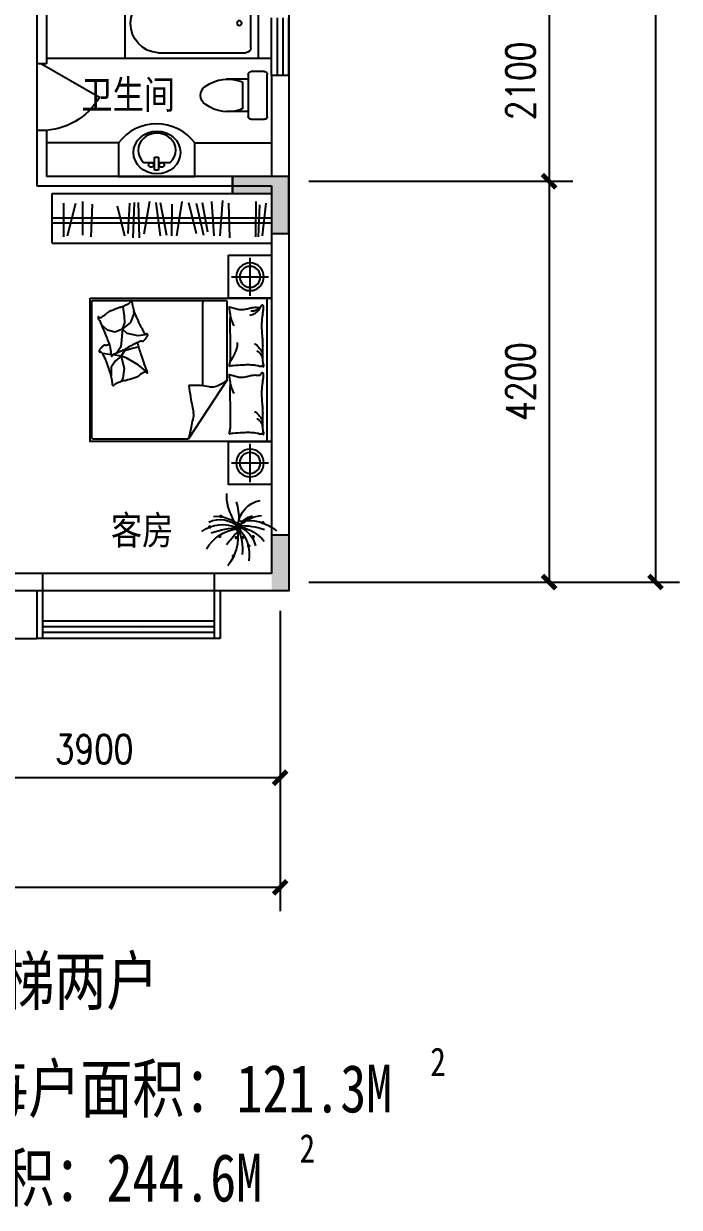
# Model space of a CAD drawing. Header units: millimetres. Extents: x 1031 to 26389, y 469 to 24788.
# Drawn here: x 19516 to 26389, y 1484 to 13884 of the extents above; entities that cross this region are included whole.
import ezdxf
from ezdxf.enums import TextEntityAlignment as Align

# ---------------------------------------------------------------- set-up
doc = ezdxf.new("R2010")
doc.units = ezdxf.units.MM
for name, color, linetype in [('COLUMN', 7, 'Continuous'), ('JIAJU', 30, 'Continuous'), ('LVTRY', 6, 'Continuous'), ('PUB_DIM', 3, 'Continuous'), ('PUB_TEXT', 7, 'Continuous'), ('WALL', 4, 'Continuous'), ('WINDOW', 5, 'Continuous'), ('WINDOW_TEXT', 7, 'Continuous'), ('面积线', 1, 'Continuous')]:
    doc.layers.add(name, color=color, linetype=linetype)
doc.styles.add('-黑体', font='simhei.ttf')
doc.styles.add('CHINA', font='romant', dxfattribs={"width": 0.8, "height": 150, "bigfont": 'fs64f'})
doc.styles.add('DIM_FONT', font='SIMPLEX.shx', dxfattribs={"width": 0.8})
doc.styles.add('SIMPLEX', font='SIMPLEX.SHX')
doc.styles.get("Standard").update_dxf_attribs({"font": 'arial.ttf'})
doc.dimstyles.new('DIMN', dxfattribs={"dimtxt": 300, "dimasz": 1, "dimexe": 250, "dimexo": 300, "dimgap": 150, "dimtad": 1, "dimdec": 0, "dimdsep": 46, "dimtxsty": 'DIM_FONT', "dimblk": '_DIMX', "dimblk1": 'ARCHTICK', "dimblk2": 'ARCHTICK', "dimcen": 0.1, "dimclrt": 7, "dimadec": 0, "dimazin": 0, "dimtfac": 1, "dimtdec": 0, "dimtix": 1, "dimtmove": 2, "dimatfit": 3, "dimldrblk": '_DIMX', "dimfxl": 1, "dimtolj": 1, "dimtzin": 0, "dimarcsym": 0})

# ---------------------------------------------------------------- blocks, each defined once
blk = doc.blocks.new('U_A6GYP')
at = {"layer": 'JIAJU'}
for p, q in [((-225, 425), (-225, 25)), ((-418, 225), (-32, 225))]:
    blk.add_line(p, q, dxfattribs=at)
blk.add_lwpolyline([(-450, 0), (0, 0), (0, 450), (-450, 450)], close=True, dxfattribs=at)
for radius in [145, 109]:
    blk.add_circle((-225, 225), radius, dxfattribs=at)
at = {"style": 'DIM_FONT', "width": 0.8, "flags": 9}
for tag in ['XSIZE', 'YSIZE']:
    blk.add_attdef(tag, (0, 0), '', height=0.5, dxfattribs=at)
blk = doc.blocks.new('_DIMX')
at = {"const_width": 50}
blk.add_lwpolyline([(-70, -70), (70, 70)], dxfattribs=at)
blk = doc.blocks.new('*D77')
at = {"layer": 'DEFPOINTS', "color": 0, "transparency": 16777216}
for p in [(22204, 12234), (22204, 8034), (25024, 8034)]:
    blk.add_point(p, dxfattribs=at)
at = {"layer": 'PUB_DIM', "color": 0, "lineweight": -2, "transparency": 16777216}
for p, q in [((22504, 12234), (25274, 12234)), ((25024, 12233), (25024, 8035)), ((22504, 8034), (25274, 8034))]:
    blk.add_line(p, q, dxfattribs=at)
for p, rotation in [((25024, 12234), 90), ((25024, 8034), 270)]:
    blk.add_blockref('_DIMX', p, dxfattribs=dict(at, rotation=rotation))
at = {"layer": 'PUB_DIM', "color": 7, "transparency": 16777216, "insert": (24724, 10134), "char_height": 300, "attachment_point": 5, "rotation": 90, "style": 'DIM_FONT'}
blk.add_mtext('\\A1;4200', dxfattribs=at)
blk = doc.blocks.new('_ARCHTICK')
at = {"color": 0, "linetype": 'ByBlock', "const_width": 0.15}
blk.add_lwpolyline([(-0.5, -0.5), (0.5, 0.5)], dxfattribs=at)
blk = doc.blocks.new('*D80')
at = {"layer": 'DEFPOINTS', "color": 0, "transparency": 16777216}
for p in [(24004, 21534), (24004, 8034), (26139, 8034)]:
    blk.add_point(p, dxfattribs=at)
at = {"layer": 'PUB_DIM', "color": 0, "lineweight": -2, "transparency": 16777216}
for p, q in [((24304, 21534), (26389, 21534)), ((26139, 21533), (26139, 8035)), ((24304, 8034), (26389, 8034))]:
    blk.add_line(p, q, dxfattribs=at)
for p, rotation in [((26139, 21534), 90), ((26139, 8034), 270)]:
    blk.add_blockref('_DIMX', p, dxfattribs=dict(at, rotation=rotation))
at = {"layer": 'PUB_DIM', "color": 7, "transparency": 16777216, "insert": (25839, 14784), "char_height": 300, "attachment_point": 5, "rotation": 90, "style": 'DIM_FONT'}
blk.add_mtext('\\A1;13500', dxfattribs=at)
blk = doc.blocks.new('*D83')
at = {"layer": 'DEFPOINTS', "color": 0, "transparency": 16777216}
for p in [(18304, 8034), (22204, 8034), (18304, 5984)]:
    blk.add_point(p, dxfattribs=at)
at = {"layer": 'PUB_DIM', "color": 0, "lineweight": -2, "transparency": 16777216}
for p, q in [((18304, 7734), (18304, 5734)), ((22204, 7734), (22204, 5734)), ((22203, 5984), (18305, 5984))]:
    blk.add_line(p, q, dxfattribs=at)
at = {"layer": 'PUB_DIM', "color": 0, "lineweight": -2, "transparency": 16777216, "rotation": 180}
blk.add_blockref('_DIMX', (18304, 5984), dxfattribs=at)
at = {"layer": 'PUB_DIM', "color": 0, "lineweight": -2, "transparency": 16777216}
blk.add_blockref('_DIMX', (22204, 5984), dxfattribs=at)
at = {"layer": 'PUB_DIM', "color": 7, "transparency": 16777216, "insert": (20254, 6284), "char_height": 300, "attachment_point": 5, "style": 'DIM_FONT'}
blk.add_mtext('\\A1;3900', dxfattribs=at)
blk = doc.blocks.new('M_F19')
at = {"const_width": 30}
for points in [[(269, 190, 1), (299, 190, 1)], [(-446, 82, 1), (-416, 82, 1)], [(-192, 156, 1), (-162, 156, 1)], [(-123, 99, 1), (-93, 99, 1)], [(-61, -8, 1), (-31, -8, 1)], [(-34, 49, 1), (-4, 49, 1)], [(-20, 16, 1), (10, 16, 1)], [(14, 0, 1), (44, 0, 1)], [(461, 8, 1), (491, 8, 1)], [(-281, -157, 1), (-251, -157, 1)], [(-96, -173, 1), (-66, -173, 1)], [(-13, -33, 1), (17, -33, 1)], [(7, -173, 1), (37, -173, 1)], [(289, -149, 1), (319, -149, 1)], [(-206, -314, 1), (-176, -314, 1)], [(56, -487, 1), (86, -487, 1)]]:
    blk.add_lwpolyline(points, format="xyb", close=True, dxfattribs=at)
for centre, radius, start, end in [((-483, -9), 482, 6.9904, 78.0284), ((1199, 96), 1225, 163.8561, 179.1105), ((-364, 515), 548, 342.9456, 6.4814), ((-480, -437), 647, 48.7581, 83.8624), ((-1741, 1044), 2026, 328.9873, 340.361), ((-185, -611), 732, 78.5516, 130.9815), ((-55, -1223), 1256, 88.3286, 108.729), ((104, -701), 728, 103.0452, 139.7766), ((155, -426), 476, 114.0956, 166.2953), ((-315, -111), 315, 28.8901, 78.4579), ((298, -285), 422, 62.9909, 135.9102), ((257, -536), 586, 53.3231, 115.7633), ((366, -391), 582, 85.8741, 126.9558), ((450, -463), 649, 134.4861, 189.3762), ((779, -372), 864, 155.0888, 185.9637), ((-87, -1604), 1605, 70.5249, 87.8244), ((805, -149), 813, 171.2496, 218.2333), ((-3288, -3108), 4475, 39.0488, 42.6799), ((-83, -736), 718, 31.315, 82.1378)]:
    blk.add_arc(centre, radius, start, end)
at = {"width": 0.8, "flags": 9}
for tag in ['XSIZE', 'YSIZE']:
    blk.add_attdef(tag, (0, 0), '', height=0.5, dxfattribs=at)
blk = doc.blocks.new('U_C0KIT')
at = {"layer": 'JIAJU', "xscale": 0.76923, "yscale": 0.76923, "zscale": 0.76923}
blk.add_blockref('M_F19', (0, 0), dxfattribs=at)
at = {"style": 'DIM_FONT', "width": 0.8, "flags": 9}
for tag in ['XSIZE', 'YSIZE']:
    blk.add_attdef(tag, (0, 0), '', height=0.5, dxfattribs=at)
blk = doc.blocks.new('_FZH')
blk.add_solid([(-0.5, -0.5), (0.5, -0.5), (-0.5, 0.5), (0.5, 0.5)])
blk = doc.blocks.new('M_C54TQD')
for p, q in [((0, -52), (1500, -52)), ((853, -489), (46, -489)), ((853, -489), (1472, -916)), ((26, -509), (26, -1968)), ((46, -761), (915, -761)), ((1472, -1968), (1472, -916)), ((395, -1471), (369, -1593)), ((381, -1368), (395, -1471)), ((528, -1559), (509, -1470)), ((698, -1472), (623, -1603)), ((778, -1368), (698, -1472)), ((161, -1514), (137, -1518)), ((255, -1552), (161, -1514)), ((324, -1645), (255, -1552)), ((369, -1593), (324, -1645)), ((548, -1617), (528, -1559)), ((623, -1603), (605, -1658)), ((90, -1638), (87, -1645)), ((188, -1621), (90, -1638)), ((257, -1618), (188, -1621)), ((324, -1645), (257, -1618)), ((324, -1645), (510, -1664)), ((324, -1645), (355, -1728)), ((355, -1728), (335, -1810)), ((510, -1664), (560, -1700)), ((605, -1658), (548, -1617)), ((560, -1700), (572, -1709)), ((605, -1658), (594, -1752)), ((605, -1658), (734, -1626)), ((605, -1658), (655, -1721)), ((655, -1721), (720, -1769)), ((734, -1626), (837, -1640)), ((837, -1640), (873, -1660)), ((335, -1810), (281, -1873)), ((592, -1767), (580, -1861)), ((720, -1769), (813, -1769)), ((46, -1988), (1452, -1988))]:
    blk.add_line(p, q)
blk.add_lwpolyline([(0, -2000), (0, 0), (1500, 0), (1500, -2000)], close=True)
for points in [[(101, -127, -0.263368), (73, -108, -0.494818), (82, -89, -0.049225), (100, -88, -0.036831), (124, -89, -0.031893), (161, -97, 0.035782), (195, -104, 0.032941), (285, -110, 0.026564), (396, -104, 0.017905), (434, -99, -0.033397), (454, -97, -0.03204), (491, -97, 0.018442), (555, -101, 0.010837), (620, -100, 0.014624), (668, -97, 0.111249), (691, -89, -0.153708), (708, -86, -0.076444), (715, -87, -0.215512), (717, -89, -0.585858), (714, -92, 0.363489), (709, -95, 0.191716), (709, -106, -0.129675), (711, -123, -0.01735), (708, -140, 0.019326), (706, -155, 0.018818), (699, -223, 0.021828), (698, -283, 0.006204), (700, -316, 0.001963), (706, -423, 0.028341), (710, -459, -0.117014), (709, -468, -0.36606), (708, -469, -0.03973), (694, -466, -0.048309), (681, -461, 0.062981), (670, -457, 0.04058), (647, -454, 0.014345), (580, -451, 0.005484), (454, -452, 0.007153), (358, -455, 0.008762), (316, -458, -0.008153), (270, -461, -0.06251), (213, -456, 0.078669), (167, -454, 0.047825), (145, -459, -0.034494), (114, -466, -0.023571), (89, -469, -0.510228), (88, -468), (95, -438), (116, -356, 0.073041), (118, -336, 0.023305), (112, -275, 0.018299), (108, -252, -0.01097), (101, -214, -0.042281), (98, -180, -0.027201), (101, -126)], [(575, -101, 0.027842), (551, -111, 0.048685), (539, -119, 0.023666), (511, -144, 0.031223), (492, -164, 0.046801), (486, -172, 0.023191), (478, -189)], [(657, -95, 0.088153), (622, -98, 0.088153), (591, -114, 0.077547), (569, -135, 0.077547), (555, -162)], [(810, -127, -0.263368), (782, -108, -0.494818), (791, -89, -0.049225), (809, -88, -0.036831), (833, -89, -0.031893), (871, -97, 0.035782), (905, -104, 0.032941), (994, -110, 0.026564), (1106, -104, 0.017905), (1143, -99, -0.033397), (1163, -97, -0.03204), (1200, -97, 0.018442), (1265, -101, 0.010837), (1329, -100, 0.014624), (1377, -97, 0.111249), (1400, -89, -0.153708), (1417, -86, -0.076444), (1424, -87, -0.215512), (1426, -89, -0.585858), (1423, -92, 0.363489), (1419, -95, 0.191716), (1419, -106, -0.129675), (1421, -123, -0.01735), (1418, -140, 0.019326), (1415, -155, 0.018818), (1408, -223, 0.021828), (1407, -283, 0.006204), (1409, -316, 0.001963), (1415, -423, 0.028341), (1419, -459, -0.117014), (1419, -468, -0.36606), (1417, -469, -0.03973), (1404, -466, -0.048309), (1390, -461, 0.062981), (1379, -457, 0.04058), (1356, -454, 0.014345), (1289, -451, 0.005484), (1164, -452, 0.007153), (1067, -455, 0.008762), (1025, -458, -0.008153), (979, -461, -0.06251), (922, -456, 0.078669), (877, -454, 0.047825), (854, -459, -0.034494), (823, -466, -0.023571), (798, -469, -0.510228), (797, -468), (805, -438), (825, -356, 0.073041), (827, -336, 0.023305), (821, -275, 0.018299), (817, -252, -0.01097), (810, -214, -0.042281), (807, -180, -0.027201), (810, -126)], [(1284, -101, 0.027842), (1260, -111, 0.048685), (1248, -119, 0.023666), (1220, -144, 0.031223), (1201, -164, 0.046801), (1196, -172, 0.023191), (1188, -189)], [(1366, -95, 0.088153), (1332, -98, 0.088153), (1300, -114, 0.077547), (1279, -135, 0.077547), (1265, -162)], [(99, -143, -0.05369), (114, -156, -0.070312), (122, -168, -0.015448), (125, -177, -0.013244), (129, -187, -0.082127), (132, -205, -0.064164), (129, -228)], [(101, -127, -0.077379), (136, -152, -0.077379), (161, -187, -0.047525), (171, -211, -0.047525), (176, -238)], [(191, -454, 0.009729), (219, -445, 0.009729), (246, -435, 0.007971), (267, -426, 0.007971), (289, -416)], [(661, -455, 0.016108), (622, -429, 0.024599), (595, -414, 0.009477), (546, -391, 0.015937), (516, -378, 0.072521), (500, -375, 0.033339), (463, -375)], [(853, -489, -0.085272), (917, -599, -0.124044), (926, -686), (912, -782), (914, -912)], [(901, -454, 0.009729), (928, -445, 0.009729), (955, -435, 0.007971), (977, -426, 0.007971), (998, -416)], [(914, -912, 0.007867), (1032, -894, 0.009508), (1128, -876, 0.006616), (1193, -862, -0.023828), (1212, -858, -0.080713), (1230, -859, -0.009591), (1383, -891, -0.013133), (1416, -899, -0.007859), (1472, -916)], [(464, -1480, 0.025626), (476, -1478, 0.0108), (605, -1436, 0.00456), (692, -1405, 0.01125), (727, -1391, 0.069394), (746, -1380, -0.079756), (763, -1371, -0.106399), (778, -1368, -0.328642), (782, -1372, -0.299547), (779, -1378, 0.189917), (774, -1387, 0.033518), (773, -1397, 0.075627), (773, -1402, 0.053489), (776, -1410, 0.017838), (788, -1432, 0.038394), (805, -1456, -0.059529), (816, -1472, -0.035943), (826, -1498, -0.011245), (852, -1585, -0.006203), (862, -1624, 0.010783), (868, -1647, 0.019485), (873, -1660, 0.005062), (892, -1710, 0.101392), (909, -1736, -0.223768), (914, -1749, -0.25558), (911, -1754, -0.081563), (895, -1759, -0.071805), (878, -1759, 0.069985), (861, -1759, 0.03546), (801, -1772, 0.029432), (732, -1797, 0.001554), (699, -1811, -0.00152), (665, -1826, -0.004735), (629, -1840, 0.00382), (586, -1859, 0.296001), (564, -1891, -0.649774), (542, -1900, -0.02319), (538, -1895, 0.0288), (534, -1892, 0.005727), (527, -1886, -0.004358), (519, -1878, -0.027528), (502, -1861, -0.046214), (493, -1850, -0.194121), (490, -1833, 0.133719), (489, -1809, 0.005779), (482, -1787, 0.008882)]]:
    blk.add_lwpolyline(points, format="xyb")
blk.add_lwpolyline([(58, -1583, 0.101392), (40, -1559, -0.223768), (34, -1546, -0.25558), (36, -1541, -0.081563), (52, -1535, -0.071805), (69, -1534, 0.069985), (86, -1532, 0.03546), (145, -1515, 0.029432), (211, -1485, 0.001554), (244, -1468, -0.00152), (276, -1451, -0.004735), (311, -1433, 0.00382), (353, -1412, 0.296001), (372, -1378, -0.649774), (393, -1367, -0.02319), (398, -1372, 0.0288), (402, -1375, 0.005727), (409, -1380, -0.004358), (418, -1387, -0.027528), (436, -1403, -0.046214), (445, -1414, -0.194121), (450, -1430, 0.133719), (453, -1454, 0.011505), (471, -1496, 0.008882), (497, -1550, 0.012426), (535, -1618, -0.033612), (547, -1644), (570, -1701), (588, -1744, 0.224341), (603, -1757, -0.722772), (603, -1766, -0.103513), (599, -1767, 0.053465), (592, -1767, 0.030109), (569, -1772, -0.031436), (547, -1776, -0.05324), (532, -1776, 0.05518), (517, -1777, 0.056271), (492, -1783, 0.0108), (366, -1835, 0.00456), (281, -1873, 0.01125), (247, -1889, 0.069394), (229, -1902, -0.079756), (213, -1912, -0.106399), (199, -1915, -0.328642), (195, -1912, -0.299547), (196, -1906, 0.189917), (201, -1896, 0.033518), (202, -1886, 0.075627), (201, -1882, 0.053489), (197, -1874, 0.017838), (184, -1853, 0.038394), (165, -1830, -0.059529), (153, -1815, -0.035943), (140, -1790, -0.011245), (108, -1705, -0.006203), (95, -1667, 0.010783), (87, -1645, 0.019485), (82, -1632, 0.005062)], format="xyb", close=True)
for centre, start, end in [((46, -509), 90, 180), ((46, -741), 180, 270), ((46, -1968), 180, 270), ((1452, -1968), 270, 0)]:
    blk.add_arc(centre, 20, start, end)
at = {"style": 'DIM_FONT', "width": 0.8, "flags": 9}
for tag in ['XSIZE', 'YSIZE']:
    blk.add_attdef(tag, (0, 0), '', height=0.5, dxfattribs=at)
blk = doc.blocks.new('U_A4GEV')
at = {"layer": 'JIAJU', "yscale": 0.95, "rotation": 270}
blk.add_blockref('M_C54TQD', (0, 1500), dxfattribs=at)
at = {"style": 'DIM_FONT', "width": 0.8, "flags": 9}
for tag in ['XSIZE', 'YSIZE']:
    blk.add_attdef(tag, (0, 0), '', height=0.5, dxfattribs=at)
blk = doc.blocks.new('_DBLK')
blk.add_line((-0.5, 0), (0, -0.866))
blk.add_arc((-0.5, 0), 1, 300, 0)
at = {"style": 'SIMPLEX', "flags": 9}
blk.add_attdef('A', text='', height=1, dxfattribs=at).set_placement((0, 1.5), align=Align.MIDDLE)
blk = doc.blocks.new('*D69')
at = {"layer": 'DEFPOINTS', "color": 0, "transparency": 16777216}
for p in [(22204, 14334), (22204, 12234), (25024, 12234)]:
    blk.add_point(p, dxfattribs=at)
at = {"layer": 'PUB_DIM', "color": 0, "lineweight": -2, "transparency": 16777216}
for p, q in [((22504, 14334), (25274, 14334)), ((25024, 14333), (25024, 12235)), ((22504, 12234), (25274, 12234))]:
    blk.add_line(p, q, dxfattribs=at)
for p, rotation in [((25024, 14334), 90), ((25024, 12234), 270)]:
    blk.add_blockref('_DIMX', p, dxfattribs=dict(at, rotation=rotation))
at = {"layer": 'PUB_DIM', "color": 7, "transparency": 16777216, "insert": (24724, 13284), "char_height": 300, "attachment_point": 5, "rotation": 90, "style": 'DIM_FONT'}
blk.add_mtext('\\A1;2100', dxfattribs=at)
blk = doc.blocks.new('_LV19')
for p, q in [((-360, 0), (360, 0)), ((-360, -1400), (-360, 0)), ((360, 0), (360, -1400)), ((-254, -80), (254, -80)), ((-304, -1049), (-304, -130)), ((304, -1049), (304, -130)), ((360, -1400), (-360, -1400))]:
    blk.add_line(p, q)
blk.add_circle((6, -200), 25)
for centre, radius, start, end in [((-254, -130), 50, 90, 179.9956), ((254, -130), 50, 0.0044, 90), ((-1, -1036), 304, 182.4544, 359.7472)]:
    blk.add_arc(centre, radius, start, end)
blk = doc.blocks.new('_WBLK')
for p, q in [((-0.5, 0.5), (0.5, 0.5)), ((0.5, 0.167), (-0.5, 0.167)), ((0.5, -0.167), (-0.5, -0.167)), ((-0.5, -0.5), (0.5, -0.5))]:
    blk.add_line(p, q)
at = {"layer": 'WINDOW_TEXT', "style": 'SIMPLEX', "flags": 9}
blk.add_attdef('A', text='', height=1, dxfattribs=at).set_placement((0, 1.5), align=Align.MIDDLE)
blk = doc.blocks.new('M_E33IEP')
at = {"linetype": 'Continuous'}
for p, q in [((135, 135), (135, 20)), ((44, -21), (44, 20)), ((44, 20), (194, 20)), ((194, 20), (194, -21)), ((194, -21), (44, -21)), ((135, -21), (135, -144))]:
    blk.add_line(p, q, dxfattribs=at)
for centre, radius in [((248, -5), 246), ((106, 56), 26.7), ((105, -55), 26.7)]:
    blk.add_circle(centre, radius, dxfattribs=at)
blk.add_arc((274, -5), 197, 225.2527, 134.7473, dxfattribs=at)
at = {"style": 'DIM_FONT', "width": 0.8, "flags": 9}
for tag in ['XSIZE', 'YSIZE']:
    blk.add_attdef(tag, (0, 0), '', height=0.5, dxfattribs=at)
at = {"linetype": 'Continuous', "style": 'CHINA', "width": 0.8, "flags": 9}
for tag in ['XSIZE', 'YSIZE']:
    blk.add_attdef(tag, (2, -251), '', height=150, dxfattribs=at)
blk = doc.blocks.new('U_B0XZV')
at = {"layer": 'JIAJU', "xscale": 0.91278, "rotation": 270}
blk.add_blockref('M_E33IEP', (1, 40), dxfattribs=at)
at = {"style": 'DIM_FONT', "width": 0.8, "flags": 9}
for tag in ['XSIZE', 'YSIZE']:
    blk.add_attdef(tag, (0, 0), '', height=0.5, dxfattribs=at)
blk = doc.blocks.new('_C0XPE')
at = {"layer": 'JIAJU', "ltscale": 100}
for p, q in [((-600, 5000), (-600, 0)), ((0, 5000), (-600, 5000)), ((-305, 5000), (-305, 0)), ((-245, 5000), (-245, 0)), ((0, 5000), (0, 0)), ((-482, 4742), (-76, 4742)), ((-87, 4648), (-482, 4461)), ((-502, 4305), (-97, 4305)), ((-471, 4087), (-76, 4118)), ((-450, 3516), (-87, 3350)), ((-482, 3235), (-118, 3277)), ((-492, 3131), (-66, 3163)), ((-492, 3038), (-66, 3017)), ((-502, 2778), (-107, 2913)), ((-492, 2633), (-87, 2539)), ((-492, 2539), (-97, 2394)), ((-471, 2269), (-87, 2280)), ((-502, 2041), (-87, 2165)), ((-492, 1895), (-118, 1719)), ((-482, 1719), (-97, 1552)), ((-492, 1584), (-139, 1459)), ((-502, 1365), (-87, 1314)), ((-513, 1116), (-87, 1178)), ((-482, 981), (-66, 960)), ((-502, 358), (-76, 368)), ((-461, 275), (-76, 306)), ((-482, 129), (-87, 212)), ((-600, 0), (0, 0))]:
    blk.add_line(p, q, dxfattribs=at)
at = {"ltscale": 100, "style": 'DIM_FONT', "width": 0.8, "flags": 9}
for tag in ['XSIZE', 'YSIZE']:
    blk.add_attdef(tag, (0, 0), '', height=0.5, dxfattribs=at)
blk = doc.blocks.new('U_A0DIR')
at = {"layer": 'JIAJU', "yscale": 0.46, "rotation": 90}
blk.add_blockref('_C0XPE', (1150, 600), dxfattribs=at)
at = {"style": 'DIM_FONT', "width": 0.8, "flags": 9}
for tag in ['XSIZE', 'YSIZE']:
    blk.add_attdef(tag, (0, 0), '', height=0.5, dxfattribs=at)
blk = doc.blocks.new('U_B3YBY')
at = {"layer": 'JIAJU', "color": 9}
for p, q in [((-170, 200), (-170, 430)), ((170, 200), (170, 430)), ((-140, 260), (140, 260)), ((-250, 30), (-250, 170)), ((-220, 200), (220, 200)), ((250, 170), (250, 30)), ((220, 0), (-220, 0))]:
    blk.add_line(p, q, dxfattribs=at)
for centre, radius, start, end in [((227, 413), 398, 143.3619, 202.5495), ((0, 590), 110, 33.4509, 146.5491), ((-227, 413), 398, 337.4505, 36.6381), ((-220, 170), 30, 90, 180), ((220, 170), 30, 0, 90), ((-220, 30), 30, 180, 270), ((220, 30), 30, 270, 0)]:
    blk.add_arc(centre, radius, start, end, dxfattribs=at)
at = {"style": 'DIM_FONT', "width": 0.8, "flags": 9}
for tag in ['XSIZE', 'YSIZE']:
    blk.add_attdef(tag, (0, 0), '', height=0.5, dxfattribs=at)
blk = doc.blocks.new('U_B1IZM')
at = {"layer": 'JIAJU', "xscale": -1, "rotation": 270}
blk.add_blockref('U_B3YBY', (0, 0), dxfattribs=at)
at = {"style": 'DIM_FONT', "width": 0.8, "flags": 9}
for tag in ['XSIZE', 'YSIZE']:
    blk.add_attdef(tag, (0, 0), '', height=0.5, dxfattribs=at)

msp = doc.modelspace()

# ---------------------------------------------------------------- hatches: boundary and pattern name
at = {"layer": 'COLUMN'}
msp.add_hatch(color=256, dxfattribs=at).paths.add_polyline_path([(21704.1, 12284.2), (21704.1, 12104.2), (22114.1, 12104.2), (22114.1, 11684.2), (22294.1, 11684.2), (22294.1, 12284.2)])

# ---------------------------------------------------------------- linework, layer by layer
msp.add_lwpolyline([(21704.1, 12284.2), (21704.1, 12104.2), (22114.1, 12104.2), (22114.1, 11684.2), (22294.1, 11684.2), (22294.1, 12284.2)], close=True, dxfattribs=at)
at = {"layer": 'JIAJU'}
for p, q in [((20509.1, 12634.2), (19754.1, 12634.2)), ((21309.1, 12634.2), (22114.1, 12634.2))]:
    msp.add_line(p, q, dxfattribs=at)
msp.add_lwpolyline([(21309.1, 12634.2, 0.5007866), (20509.1, 12634.2)], format="xyb", dxfattribs=at)
msp.add_lwpolyline([(20509.1, 12634.2), (20509.1, 12634.2), (20509.1, 12284.2), (21309.1, 12284.2), (21309.1, 12634.2)], dxfattribs=at)
at = {"layer": 'LVTRY'}
msp.add_line((19754.4, 13524.2), (22114.1, 13524.2), dxfattribs=at)
at = {"layer": 'WALL'}
for p, q in [((19654.1, 14244.2), (19654.1, 13464.2)), ((19754.1, 14244.2), (19754.1, 13464.2)), ((19754.1, 13464.2), (19654.1, 13464.2)), ((22114.1, 13344.2), (22114.1, 12284.2)), ((22114.1, 13344.2), (22294.1, 13344.2)), ((22294.1, 13344.2), (22294.1, 7944.2)), ((19654.1, 12764.2), (19654.1, 12184.2)), ((19754.1, 12764.2), (19654.1, 12764.2)), ((19754.1, 12764.2), (19754.1, 12284.2)), ((22294.1, 12284.2), (19754.1, 12284.2)), ((21704.1, 12104.2), (21704.1, 12284.2)), ((19654.1, 12184.2), (22114.1, 12184.2)), ((22114.1, 12184.2), (22114.1, 8124.2)), ((22294.1, 8524.2), (22114.1, 8524.2)), ((19714.1, 8124.2), (18214.1, 8124.2)), ((19714.1, 8124.2), (19714.1, 7444.2)), ((22114.1, 8124.2), (21514.1, 8124.2)), ((21514.1, 8124.2), (21514.1, 7444.2)), ((19654.1, 7944.2), (18814.1, 7944.2)), ((19654.1, 7944.2), (19654.1, 7444.2)), ((21574.1, 7944.2), (21574.1, 7444.2)), ((22294.1, 7944.2), (21574.1, 7944.2)), ((19714.1, 7444.2), (19654.1, 7444.2)), ((21574.1, 7444.2), (21514.1, 7444.2))]:
    msp.add_line(p, q, dxfattribs=at)
at = {"layer": 'WINDOW'}
for p, q in [((19654.1, 13464.2), (19654.1, 12764.2)), ((21514.1, 8124.2), (19714.1, 8124.2)), ((21514.1, 7624.2), (19714.1, 7624.2)), ((21514.1, 7563.9), (19714.1, 7563.9)), ((18814.1, 7444.2), (19654.1, 7444.2)), ((21514.1, 7504.5), (19714.1, 7504.5)), ((21514.1, 7444.2), (19714.1, 7444.2))]:
    msp.add_line(p, q, dxfattribs=at)
at = {"layer": '面积线'}
msp.add_lwpolyline([(15194.1, 21624.2), (23794.1, 21624.2), (23794.1, 16344.2), (21794.1, 16344.2), (21794.1, 14424.2), (22294.1, 14424.2), (22294.1, 7944.2), (18214.1, 7944.2), (16894.1, 7944.2), (13714.1, 9444.2), (13894.1, 13904.2), (15014.1, 14084.2), (15194.1, 21624.2)], close=True, dxfattribs=at)

# ---------------------------------------------------------------- block references
at = {"layer": 'COLUMN', "xscale": 180, "yscale": 580, "zscale": 180}
msp.add_blockref('_FZH', (22204.1, 8234.2), dxfattribs=at)
at = {"layer": 'JIAJU', "rotation": 179.999999999896}
for name, p in [('U_B1IZM', (22069.4, 13132.6)), ('U_B0XZV', (20909.1, 12347.9))]:
    msp.add_blockref(name, p, dxfattribs=at)
at = {"layer": 'JIAJU', "rotation": 180.000000000104}
for name, p, xscale in [('U_A0DIR', (21114.1, 12184.2), -0.86957), ('U_A6GYP', (22114.1, 11457.2), -1), ('U_A6GYP', (22114.1, 9507.2), -1)]:
    msp.add_blockref(name, p, dxfattribs=dict(at, xscale=xscale))
at = {"layer": 'JIAJU'}
msp.add_blockref('U_A4GEV', (22114.1, 9507.2), dxfattribs=at)
at = {"layer": 'LVTRY', "xscale": -1, "rotation": 269.9999999999989}
msp.add_blockref('_LV19', (21976.2, 13884.2), dxfattribs=at)
at = {"layer": 'PUB_TEXT', "xscale": -0.8, "yscale": 0.8, "zscale": 0.8}
msp.add_blockref('U_C0KIT', (21757.8, 8605.8), dxfattribs=at)
at = {"layer": 'WINDOW'}
for name, p, xscale, yscale, zscale, rotation in [('_WBLK', (22204.1, 13644.2), -600, 179.9999999999854, 600, 270), ('_DBLK', (19704.1, 13114.2), -700, 700, 700, 90)]:
    msp.add_blockref(name, p, dxfattribs=dict(at, xscale=xscale, yscale=yscale, zscale=zscale, rotation=rotation))

# ---------------------------------------------------------------- texts
at = {"style": 'SIMPLEX', "oblique": -180, "text_generation_flag": 4, "flags": 9}
msp.add_attdef('A', text='', height=1, dxfattribs=at).set_placement((20764.1, 7534.2), align=Align.MIDDLE)
at = {"layer": 'PUB_TEXT', "style": '-黑体', "width": 0.8}
for s, p in [('卫生间', (20120.1, 12991.1)), ('客房', (20430.5, 8427.7))]:
    msp.add_text(s, height=300, dxfattribs=at).set_placement(p)
for s, height, p in [('户型：一梯两户', 500, (17109.9, 3607.5)), ('2', 300, (23778.1, 2859)), ('标准层 每户面积：121.3M', 500, (17109.9, 2478.3)), ('2', 300, (22407.7, 1952.5)), ('复式层面积：244.6M', 500, (17109.9, 1545))]:
    msp.add_text(s, height=height, rotation=360, dxfattribs=at).set_placement(p)

# ---------------------------------------------------------------- dimensions: what is measured, and where the dimension line sits
at = {"layer": 'PUB_DIM'}
for base, p1, p2, angle, picture, middle in [((26139, 8034.2), (24004.1, 21534.2), (24004.1, 8034.2), 90, '*D80', (25839, 14784.2)), ((25023.8, 12234.2), (22204.1, 14334.2), (22204.1, 12234.2), 270, '*D69', (24723.8, 13284.2)), ((25023.8, 8034.2), (22204.1, 12234.2), (22204.1, 8034.2), 270, '*D77', (24723.8, 10134.2))]:
    dim = msp.add_linear_dim(base=base, p1=p1, p2=p2, angle=angle, dimstyle='DIMN', dxfattribs=at)
    dim.commit()
    dim.dimension.update_dxf_attribs({"geometry": picture, "text_midpoint": middle})
dim = msp.add_linear_dim(base=(18304.1, 5984), p1=(22204.1, 8034.2), p2=(18304.1, 8034.2), dimstyle='DIMN', dxfattribs=at)
dim.commit()
dim.dimension.update_dxf_attribs({"geometry": '*D83', "text_midpoint": (20254.1, 6284)})
msp.add_linear_dim(base=(22204.1, 4837.2), p1=(5404.1, 7734.2), p2=(22204.1, 7734.2), dimstyle='DIMN', dxfattribs=at).render()

doc.saveas('drawing.dxf')
